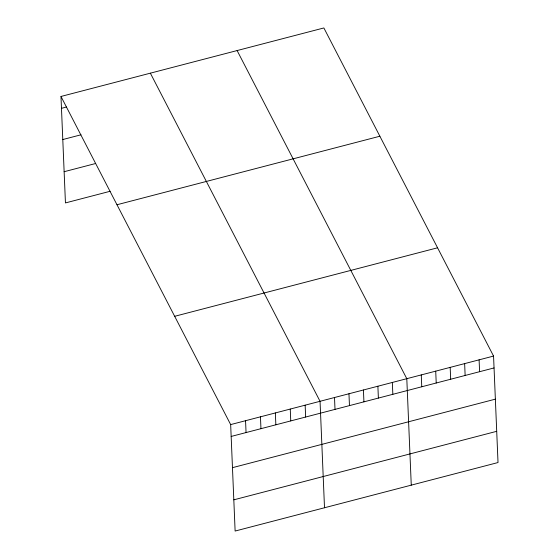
<?xml version="1.0" encoding="UTF-8"?>
<svg xmlns="http://www.w3.org/2000/svg" width="559" height="559" viewBox="0 0 559 559"><rect width="100%" height="100%" fill="white"/><g stroke="black" fill="none" stroke-linecap="round" stroke-linejoin="round"><path stroke-width="0.84" d="M60.98 96.462L323.878 27.95L493.555 356.076L498.02 462.538L235.122 531.05L230.664 424.588L60.98 96.462L65.445 202.924L110.137 191.276M61.476 108.327L66.444 107.028M62.79 139.54L80.992 134.796M64.138 171.711L95.582 163.514M116.978 204.748L379.868 136.228M174.667 316.31L437.564 247.791M230.664 424.588L493.555 356.076M231.16 436.446L494.051 367.934M232.467 467.666L495.365 399.154M233.816 499.83L496.706 431.317M237.121 50.562L406.798 378.681L411.263 485.142M150.364 73.173L320.048 401.292L324.506 507.754M479.098 359.842L479.594 371.7M464.641 363.609L465.137 375.466M450.177 367.382L450.673 379.24M435.72 371.148L436.216 383.006M421.262 374.914L421.759 386.772M392.341 382.454L392.837 394.312M377.884 386.22L378.38 398.078M363.427 389.986L363.923 401.844M348.963 393.76L349.459 405.617M334.506 397.526L335.002 409.384M305.151 405.177L305.647 417.035M290.254 409.055L290.75 420.92M275.356 412.94L275.853 424.798M260.459 416.825L260.955 428.683M245.562 420.703L246.058 432.568"/></g></svg>
